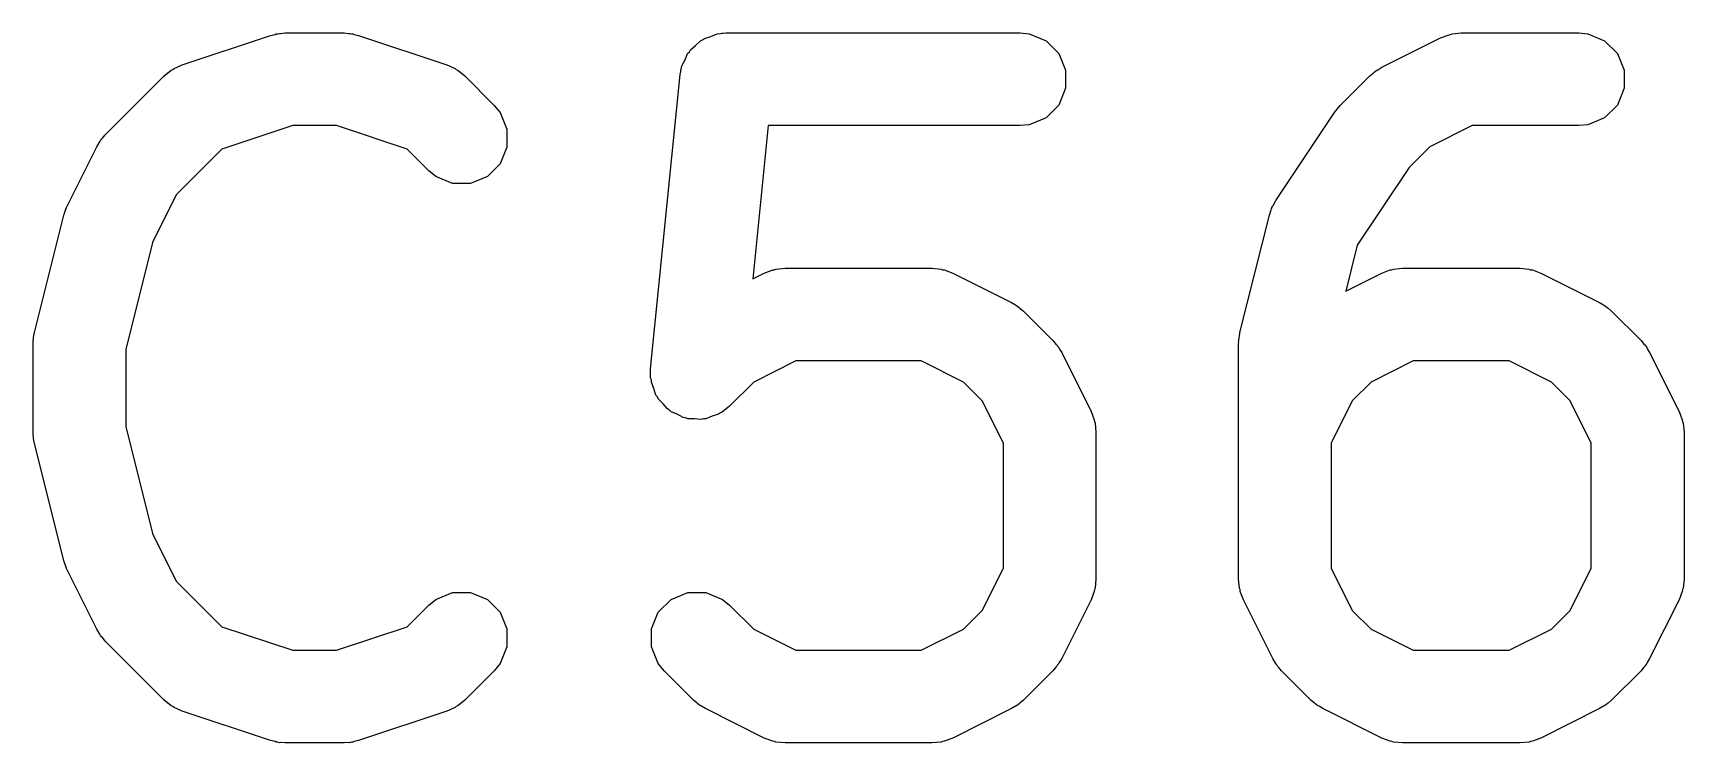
# Model space of a CAD drawing. Extents: x 2.05 to 8.87, y -5.84 to -2.88.
# Drawn here: x 5.1127 to 5.218, y -5.2177 to -5.1724 of the extents above; entities that cross this region are included whole.
import ezdxf

# ---------------------------------------------------------------- set-up
doc = ezdxf.new("R2010")
doc.units = 0
doc.header["$MEASUREMENT"] = 0
doc.layers.add('BLACK', color=7, linetype='CONTINUOUS')

msp = doc.modelspace()

# ---------------------------------------------------------------- linework, layer by layer
at = {"layer": 'BLACK', "linetype": 'CONTINUOUS'}
for p, q in [((5.12224, -5.17446), (5.12786, -5.17259)), ((5.12786, -5.17259), (5.12815, -5.17252)), ((5.12815, -5.17252), (5.12822, -5.17249)), ((5.12822, -5.17249), (5.12832, -5.17248)), ((5.12832, -5.17248), (5.12843, -5.17246)), ((5.12843, -5.17246), (5.1285, -5.17246)), ((5.1285, -5.17246), (5.1288, -5.17243)), ((5.1288, -5.17243), (5.13255, -5.17243)), ((5.13255, -5.17243), (5.13284, -5.17246)), ((5.13284, -5.17246), (5.13292, -5.17246)), ((5.13292, -5.17246), (5.13302, -5.17248)), ((5.13302, -5.17248), (5.13312, -5.17249)), ((5.13312, -5.17249), (5.13319, -5.17252)), ((5.13319, -5.17252), (5.13348, -5.17259)), ((5.13348, -5.17259), (5.1391, -5.17446)), ((5.15541, -5.17287), (5.15553, -5.17278)), ((5.15553, -5.17278), (5.15594, -5.17266)), ((5.15594, -5.17266), (5.15634, -5.17249)), ((5.15634, -5.17249), (5.15656, -5.17247)), ((5.15656, -5.17247), (5.15663, -5.17245)), ((5.15663, -5.17245), (5.1567, -5.17245)), ((5.1567, -5.17245), (5.15692, -5.17243)), ((5.15692, -5.17243), (5.17567, -5.17243)), ((5.17567, -5.17243), (5.17624, -5.17249)), ((5.17624, -5.17249), (5.17731, -5.17293)), ((5.19872, -5.17462), (5.20247, -5.17275)), ((5.20247, -5.17275), (5.20301, -5.17254)), ((5.20301, -5.17254), (5.20311, -5.17253)), ((5.20311, -5.17253), (5.20321, -5.17249)), ((5.20321, -5.17249), (5.20379, -5.17243)), ((5.20379, -5.17243), (5.21129, -5.17243)), ((5.21129, -5.17243), (5.21186, -5.17249)), ((5.21186, -5.17249), (5.21293, -5.17293)), ((5.1543, -5.17414), (5.15446, -5.17375)), ((5.15446, -5.17375), (5.15457, -5.17364)), ((5.15457, -5.17364), (5.15464, -5.17351)), ((5.15464, -5.17351), (5.15497, -5.17324)), ((5.15497, -5.17324), (5.15528, -5.17293)), ((5.15528, -5.17293), (5.15541, -5.17287)), ((5.17731, -5.17293), (5.17812, -5.17375)), ((5.17812, -5.17375), (5.17856, -5.17481)), ((5.21293, -5.17293), (5.21374, -5.17375)), ((5.21374, -5.17375), (5.21418, -5.17481)), ((5.12108, -5.17517), (5.12153, -5.17481)), ((5.12153, -5.17481), (5.12163, -5.17477)), ((5.12163, -5.17477), (5.12171, -5.1747)), ((5.12171, -5.1747), (5.12224, -5.17446)), ((5.1391, -5.17446), (5.13963, -5.1747)), ((5.13963, -5.1747), (5.13971, -5.17477)), ((5.13971, -5.17477), (5.13981, -5.17481)), ((5.13981, -5.17481), (5.14026, -5.17517)), ((5.15398, -5.17509), (5.15402, -5.17488)), ((5.15402, -5.17481), (5.15405, -5.17474)), ((5.15402, -5.17488), (5.15402, -5.17481)), ((5.15405, -5.17474), (5.15409, -5.17453)), ((5.15409, -5.17453), (5.1543, -5.17414)), ((5.17856, -5.17481), (5.17856, -5.17596)), ((5.19818, -5.17499), (5.19823, -5.17493)), ((5.19823, -5.17493), (5.19832, -5.17487)), ((5.19832, -5.17487), (5.1984, -5.17481)), ((5.1984, -5.17481), (5.19847, -5.17478)), ((5.19847, -5.17478), (5.19872, -5.17462)), ((5.21418, -5.17481), (5.21418, -5.17596)), ((5.11733, -5.17892), (5.12108, -5.17517)), ((5.14026, -5.17517), (5.14213, -5.17705)), ((5.1521, -5.19384), (5.15398, -5.17509)), ((5.17856, -5.17596), (5.17812, -5.17703)), ((5.19607, -5.17705), (5.19795, -5.17517)), ((5.19795, -5.17517), (5.19818, -5.17499)), ((5.21418, -5.17596), (5.21374, -5.17703)), ((5.14213, -5.17705), (5.1425, -5.1775)), ((5.17812, -5.17703), (5.17731, -5.17784)), ((5.19588, -5.17728), (5.19607, -5.17705)), ((5.19607, -5.17705), (5.19607, -5.17705)), ((5.19607, -5.17705), (5.19607, -5.17705)), ((5.21374, -5.17703), (5.21293, -5.17784)), ((5.1425, -5.1775), (5.14294, -5.17856)), ((5.17731, -5.17784), (5.17624, -5.17828)), ((5.19196, -5.18312), (5.19571, -5.1775)), ((5.19571, -5.1775), (5.19588, -5.17728)), ((5.19571, -5.1775), (5.19571, -5.1775)), ((5.19571, -5.1775), (5.19571, -5.1775)), ((5.21293, -5.17784), (5.21186, -5.17828)), ((5.11709, -5.1792), (5.11715, -5.17915)), ((5.11715, -5.17915), (5.11733, -5.17892)), ((5.12928, -5.17834), (5.12477, -5.17984)), ((5.13207, -5.17834), (5.12928, -5.17834)), ((5.13658, -5.17984), (5.13207, -5.17834)), ((5.14294, -5.17856), (5.14294, -5.17971)), ((5.15959, -5.17834), (5.15861, -5.18811)), ((5.17567, -5.17834), (5.15959, -5.17834)), ((5.17624, -5.17828), (5.17567, -5.17834)), ((5.20448, -5.17834), (5.20179, -5.17969)), ((5.21129, -5.17834), (5.20448, -5.17834)), ((5.21186, -5.17828), (5.21129, -5.17834)), ((5.11491, -5.18344), (5.11678, -5.17969)), ((5.11678, -5.17969), (5.11694, -5.17944)), ((5.11694, -5.17944), (5.11697, -5.17937)), ((5.11697, -5.17937), (5.11703, -5.17929)), ((5.11703, -5.17929), (5.11709, -5.1792)), ((5.12477, -5.17984), (5.12185, -5.18276)), ((5.13796, -5.18122), (5.13658, -5.17984)), ((5.14294, -5.17971), (5.1425, -5.18078)), ((5.20179, -5.17969), (5.20046, -5.18102)), ((5.1384, -5.18159), (5.13796, -5.18122)), ((5.1425, -5.18078), (5.14169, -5.18159)), ((5.20046, -5.18102), (5.19715, -5.18597)), ((5.13947, -5.18203), (5.1384, -5.18159)), ((5.14062, -5.18203), (5.13947, -5.18203)), ((5.14169, -5.18159), (5.14062, -5.18203)), ((5.12185, -5.18276), (5.12033, -5.18579)), ((5.19179, -5.18344), (5.19196, -5.18312)), ((5.11281, -5.19154), (5.11468, -5.18404)), ((5.11468, -5.18404), (5.1147, -5.184)), ((5.1147, -5.18398), (5.11479, -5.18374)), ((5.1147, -5.184), (5.1147, -5.18398)), ((5.11479, -5.18374), (5.11488, -5.1835)), ((5.11488, -5.1835), (5.11489, -5.18348)), ((5.11489, -5.18348), (5.11491, -5.18344)), ((5.18967, -5.19154), (5.19155, -5.18404)), ((5.19155, -5.18404), (5.19167, -5.1837)), ((5.19167, -5.1837), (5.19168, -5.18363)), ((5.19168, -5.18363), (5.19172, -5.18357)), ((5.19172, -5.18357), (5.19174, -5.1835)), ((5.19174, -5.1835), (5.19179, -5.18344)), ((5.12033, -5.18579), (5.11863, -5.19262)), ((5.19715, -5.18597), (5.19642, -5.18889)), ((5.15935, -5.18774), (5.15989, -5.18754)), ((5.15989, -5.18754), (5.15999, -5.18753)), ((5.15999, -5.18753), (5.16009, -5.18749)), ((5.16009, -5.18749), (5.16067, -5.18743)), ((5.16067, -5.18743), (5.17004, -5.18743)), ((5.17004, -5.18743), (5.17062, -5.18749)), ((5.17062, -5.18749), (5.17072, -5.18753)), ((5.17072, -5.18753), (5.17082, -5.18754)), ((5.17082, -5.18754), (5.17136, -5.18774)), ((5.19872, -5.18774), (5.19926, -5.18754)), ((5.19926, -5.18754), (5.19936, -5.18753)), ((5.19936, -5.18753), (5.19946, -5.18749)), ((5.19946, -5.18749), (5.20004, -5.18743)), ((5.20004, -5.18743), (5.20754, -5.18743)), ((5.20754, -5.18743), (5.20811, -5.18749)), ((5.20811, -5.18749), (5.20821, -5.18753)), ((5.20821, -5.18753), (5.20832, -5.18754)), ((5.20832, -5.18754), (5.20886, -5.18774)), ((5.15861, -5.18811), (5.15935, -5.18774)), ((5.17136, -5.18774), (5.17511, -5.18962)), ((5.19642, -5.18889), (5.19872, -5.18774)), ((5.20886, -5.18774), (5.21261, -5.18962)), ((5.17511, -5.18962), (5.17536, -5.18977)), ((5.21261, -5.18962), (5.21285, -5.18977)), ((5.17536, -5.18977), (5.17543, -5.1898)), ((5.17543, -5.1898), (5.17551, -5.18987)), ((5.17551, -5.18987), (5.1756, -5.18993)), ((5.1756, -5.18993), (5.17565, -5.18999)), ((5.17565, -5.18999), (5.17588, -5.19017)), ((5.17588, -5.19017), (5.17775, -5.19205)), ((5.21285, -5.18977), (5.21293, -5.1898)), ((5.21293, -5.1898), (5.21301, -5.18987)), ((5.21301, -5.18987), (5.2131, -5.18993)), ((5.2131, -5.18993), (5.21315, -5.18999)), ((5.21315, -5.18999), (5.21337, -5.19017)), ((5.21337, -5.19017), (5.21525, -5.19205)), ((5.11276, -5.1919), (5.11278, -5.19168)), ((5.11278, -5.19168), (5.11279, -5.19164)), ((5.11279, -5.19164), (5.11281, -5.19154)), ((5.18962, -5.1919), (5.18964, -5.19168)), ((5.18964, -5.19168), (5.18966, -5.19164)), ((5.18966, -5.19164), (5.18967, -5.19154)), ((5.11272, -5.19212), (5.11276, -5.1919)), ((5.11273, -5.19216), (5.11272, -5.19212)), ((5.11272, -5.19226), (5.11273, -5.19216)), ((5.11272, -5.19788), (5.11272, -5.19226)), ((5.11863, -5.19262), (5.11863, -5.19752)), ((5.17775, -5.19205), (5.17794, -5.19227)), ((5.17794, -5.19227), (5.178, -5.19232)), ((5.178, -5.19232), (5.17805, -5.19241)), ((5.17805, -5.19241), (5.17812, -5.19249)), ((5.17812, -5.19249), (5.17815, -5.19257)), ((5.17815, -5.19257), (5.17831, -5.19281)), ((5.17831, -5.19281), (5.18018, -5.19656)), ((5.18959, -5.19212), (5.18962, -5.1919)), ((5.1896, -5.19216), (5.18959, -5.19212)), ((5.18959, -5.19226), (5.1896, -5.19216)), ((5.18959, -5.20726), (5.18959, -5.19226)), ((5.21525, -5.19205), (5.21543, -5.19227)), ((5.21543, -5.19227), (5.21549, -5.19232)), ((5.21549, -5.19232), (5.21555, -5.19241)), ((5.21555, -5.19241), (5.21562, -5.19249)), ((5.21562, -5.19249), (5.21565, -5.19257)), ((5.21565, -5.19257), (5.2158, -5.19281)), ((5.2158, -5.19281), (5.21768, -5.19656)), ((5.1521, -5.19442), (5.1521, -5.19384)), ((5.16136, -5.19334), (5.15867, -5.19469)), ((5.16934, -5.19334), (5.16136, -5.19334)), ((5.17204, -5.19469), (5.16934, -5.19334)), ((5.20073, -5.19334), (5.19804, -5.19469)), ((5.20684, -5.19334), (5.20073, -5.19334)), ((5.20954, -5.19469), (5.20684, -5.19334)), ((5.15215, -5.19456), (5.1521, -5.19442)), ((5.15215, -5.19471), (5.15215, -5.19456)), ((5.15231, -5.19511), (5.15215, -5.19471)), ((5.15867, -5.19469), (5.15713, -5.19622)), ((5.17324, -5.19588), (5.17204, -5.19469)), ((5.19804, -5.19469), (5.19684, -5.19588)), ((5.21073, -5.19588), (5.20954, -5.19469)), ((5.15244, -5.19552), (5.15231, -5.19511)), ((5.15253, -5.19564), (5.15244, -5.19552)), ((5.15259, -5.19577), (5.15253, -5.19564)), ((5.15289, -5.19608), (5.15259, -5.19577)), ((5.17459, -5.19858), (5.17324, -5.19588)), ((5.19684, -5.19588), (5.19549, -5.19858)), ((5.21208, -5.19858), (5.21073, -5.19588)), ((5.15317, -5.19641), (5.15289, -5.19608)), ((5.1533, -5.19648), (5.15317, -5.19641)), ((5.1534, -5.19659), (5.1533, -5.19648)), ((5.1538, -5.19675), (5.1534, -5.19659)), ((5.15418, -5.19696), (5.1538, -5.19675)), ((5.15433, -5.19697), (5.15418, -5.19696)), ((5.15447, -5.19703), (5.15433, -5.19697)), ((5.1549, -5.19703), (5.15447, -5.19703)), ((5.15533, -5.19707), (5.1549, -5.19703)), ((5.15547, -5.19703), (5.15533, -5.19707)), ((5.15562, -5.19703), (5.15547, -5.19703)), ((5.15602, -5.19687), (5.15562, -5.19703)), ((5.15643, -5.19674), (5.15602, -5.19687)), ((5.15655, -5.19665), (5.15643, -5.19674)), ((5.15668, -5.19659), (5.15655, -5.19665)), ((5.15713, -5.19622), (5.15668, -5.19659)), ((5.18018, -5.19656), (5.18039, -5.1971)), ((5.21768, -5.19656), (5.21788, -5.1971)), ((5.11273, -5.19798), (5.11272, -5.19788)), ((5.11272, -5.19803), (5.11273, -5.19798)), ((5.11276, -5.19824), (5.11272, -5.19803)), ((5.11863, -5.19752), (5.12033, -5.20435)), ((5.18039, -5.1971), (5.1804, -5.19721)), ((5.1804, -5.19721), (5.18044, -5.19731)), ((5.18044, -5.19731), (5.18049, -5.19788)), ((5.18049, -5.19788), (5.18049, -5.20726)), ((5.21788, -5.1971), (5.21789, -5.19721)), ((5.21789, -5.19721), (5.21793, -5.19731)), ((5.21793, -5.19731), (5.21799, -5.19788)), ((5.21799, -5.19788), (5.21799, -5.20726)), ((5.11278, -5.19846), (5.11276, -5.19824)), ((5.11279, -5.1985), (5.11278, -5.19846)), ((5.11281, -5.1986), (5.11279, -5.1985)), ((5.11468, -5.2061), (5.11281, -5.1986)), ((5.17459, -5.20656), (5.17459, -5.19858)), ((5.19549, -5.19858), (5.19549, -5.20656)), ((5.21208, -5.20656), (5.21208, -5.19858)), ((5.12033, -5.20435), (5.12185, -5.20738)), ((5.1147, -5.20614), (5.11468, -5.2061)), ((5.1147, -5.20616), (5.1147, -5.20614)), ((5.11479, -5.2064), (5.1147, -5.20616)), ((5.11488, -5.20664), (5.11479, -5.2064)), ((5.11489, -5.20666), (5.11488, -5.20664)), ((5.11491, -5.2067), (5.11489, -5.20666)), ((5.11678, -5.21045), (5.11491, -5.2067)), ((5.12185, -5.20738), (5.12477, -5.2103)), ((5.17324, -5.20926), (5.17459, -5.20656)), ((5.18049, -5.20726), (5.18044, -5.20783)), ((5.18964, -5.20783), (5.18959, -5.20726)), ((5.19549, -5.20656), (5.19684, -5.20926)), ((5.21073, -5.20926), (5.21208, -5.20656)), ((5.21799, -5.20726), (5.21793, -5.20783)), ((5.13796, -5.20892), (5.1384, -5.20855)), ((5.1384, -5.20855), (5.13947, -5.20811)), ((5.13947, -5.20811), (5.14062, -5.20811)), ((5.14062, -5.20811), (5.14169, -5.20855)), ((5.14169, -5.20855), (5.1425, -5.20937)), ((5.15259, -5.20937), (5.1534, -5.20855)), ((5.1534, -5.20855), (5.15447, -5.20811)), ((5.15447, -5.20811), (5.15562, -5.20811)), ((5.15562, -5.20811), (5.15668, -5.20855)), ((5.15668, -5.20855), (5.15713, -5.20892)), ((5.18018, -5.20858), (5.17831, -5.21233)), ((5.18039, -5.20804), (5.18018, -5.20858)), ((5.1804, -5.20793), (5.18039, -5.20804)), ((5.18044, -5.20783), (5.1804, -5.20793)), ((5.18968, -5.20793), (5.18964, -5.20783)), ((5.18969, -5.20804), (5.18968, -5.20793)), ((5.1899, -5.20858), (5.18969, -5.20804)), ((5.19177, -5.21233), (5.1899, -5.20858)), ((5.21768, -5.20858), (5.2158, -5.21233)), ((5.21788, -5.20804), (5.21768, -5.20858)), ((5.21789, -5.20793), (5.21788, -5.20804)), ((5.21793, -5.20783), (5.21789, -5.20793)), ((5.13658, -5.2103), (5.13796, -5.20892)), ((5.1425, -5.20937), (5.14294, -5.21043)), ((5.15215, -5.21043), (5.15259, -5.20937)), ((5.15713, -5.20892), (5.15867, -5.21046)), ((5.17204, -5.21046), (5.17324, -5.20926)), ((5.19684, -5.20926), (5.19804, -5.21046)), ((5.20954, -5.21046), (5.21073, -5.20926)), ((5.11694, -5.2107), (5.11678, -5.21045)), ((5.11697, -5.21077), (5.11694, -5.2107)), ((5.12477, -5.2103), (5.12928, -5.2118)), ((5.13207, -5.2118), (5.13658, -5.2103)), ((5.14294, -5.21043), (5.14294, -5.21158)), ((5.15215, -5.21158), (5.15215, -5.21043)), ((5.15867, -5.21046), (5.16136, -5.2118)), ((5.16934, -5.2118), (5.17204, -5.21046)), ((5.19804, -5.21046), (5.20073, -5.2118)), ((5.20684, -5.2118), (5.20954, -5.21046)), ((5.11703, -5.21085), (5.11697, -5.21077)), ((5.11709, -5.21094), (5.11703, -5.21085)), ((5.11715, -5.21099), (5.11709, -5.21094)), ((5.11733, -5.21122), (5.11715, -5.21099)), ((5.12108, -5.21497), (5.11733, -5.21122)), ((5.12928, -5.2118), (5.13207, -5.2118)), ((5.14294, -5.21158), (5.1425, -5.21265)), ((5.15259, -5.21265), (5.15215, -5.21158)), ((5.16136, -5.2118), (5.16934, -5.2118)), ((5.20073, -5.2118), (5.20684, -5.2118)), ((5.1425, -5.21265), (5.14213, -5.2131)), ((5.15296, -5.2131), (5.15259, -5.21265)), ((5.17794, -5.21287), (5.17775, -5.2131)), ((5.178, -5.21282), (5.17794, -5.21287)), ((5.17805, -5.21273), (5.178, -5.21282)), ((5.17812, -5.21265), (5.17805, -5.21273)), ((5.17815, -5.21258), (5.17812, -5.21265)), ((5.17831, -5.21233), (5.17815, -5.21258)), ((5.19193, -5.21258), (5.19177, -5.21233)), ((5.19196, -5.21265), (5.19193, -5.21258)), ((5.19202, -5.21273), (5.19196, -5.21265)), ((5.19208, -5.21282), (5.19202, -5.21273)), ((5.19214, -5.21287), (5.19208, -5.21282)), ((5.19233, -5.2131), (5.19214, -5.21287)), ((5.21543, -5.21287), (5.21525, -5.2131)), ((5.21549, -5.21282), (5.21543, -5.21287)), ((5.21555, -5.21273), (5.21549, -5.21282)), ((5.21562, -5.21265), (5.21555, -5.21273)), ((5.21565, -5.21258), (5.21562, -5.21265)), ((5.2158, -5.21233), (5.21565, -5.21258)), ((5.14213, -5.2131), (5.14026, -5.21497)), ((5.15483, -5.21497), (5.15296, -5.2131)), ((5.17775, -5.2131), (5.17588, -5.21497)), ((5.1942, -5.21497), (5.19233, -5.2131)), ((5.21525, -5.2131), (5.21337, -5.21497)), ((5.12153, -5.21534), (5.12108, -5.21497)), ((5.14026, -5.21497), (5.13981, -5.21534)), ((5.15506, -5.21516), (5.15483, -5.21497)), ((5.17588, -5.21497), (5.17565, -5.21516)), ((5.19443, -5.21516), (5.1942, -5.21497)), ((5.21337, -5.21497), (5.21315, -5.21516)), ((5.12163, -5.21538), (5.12153, -5.21534)), ((5.12171, -5.21545), (5.12163, -5.21538)), ((5.12224, -5.21568), (5.12171, -5.21545)), ((5.12786, -5.21756), (5.12224, -5.21568)), ((5.1391, -5.21568), (5.13348, -5.21756)), ((5.13963, -5.21545), (5.1391, -5.21568)), ((5.13971, -5.21538), (5.13963, -5.21545)), ((5.13981, -5.21534), (5.13971, -5.21538)), ((5.15511, -5.21521), (5.15506, -5.21516)), ((5.1552, -5.21527), (5.15511, -5.21521)), ((5.15528, -5.21534), (5.1552, -5.21527)), ((5.15535, -5.21537), (5.15528, -5.21534)), ((5.1556, -5.21552), (5.15535, -5.21537)), ((5.15935, -5.2174), (5.1556, -5.21552)), ((5.17511, -5.21552), (5.17136, -5.2174)), ((5.17536, -5.21537), (5.17511, -5.21552)), ((5.17543, -5.21534), (5.17536, -5.21537)), ((5.17551, -5.21527), (5.17543, -5.21534)), ((5.1756, -5.21521), (5.17551, -5.21527)), ((5.17565, -5.21516), (5.1756, -5.21521)), ((5.19448, -5.21521), (5.19443, -5.21516)), ((5.19457, -5.21527), (5.19448, -5.21521)), ((5.19465, -5.21534), (5.19457, -5.21527)), ((5.19472, -5.21537), (5.19465, -5.21534)), ((5.19497, -5.21552), (5.19472, -5.21537)), ((5.19872, -5.2174), (5.19497, -5.21552)), ((5.21261, -5.21552), (5.20886, -5.2174)), ((5.21285, -5.21537), (5.21261, -5.21552)), ((5.21293, -5.21534), (5.21285, -5.21537)), ((5.21301, -5.21527), (5.21293, -5.21534)), ((5.2131, -5.21521), (5.21301, -5.21527)), ((5.21315, -5.21516), (5.2131, -5.21521)), ((5.12815, -5.21762), (5.12786, -5.21756)), ((5.12822, -5.21765), (5.12815, -5.21762)), ((5.12832, -5.21766), (5.12822, -5.21765)), ((5.12843, -5.21769), (5.12832, -5.21766)), ((5.1285, -5.21768), (5.12843, -5.21769)), ((5.1288, -5.21771), (5.1285, -5.21768)), ((5.13255, -5.21771), (5.1288, -5.21771)), ((5.13284, -5.21768), (5.13255, -5.21771)), ((5.13292, -5.21769), (5.13284, -5.21768)), ((5.13302, -5.21766), (5.13292, -5.21769)), ((5.13312, -5.21765), (5.13302, -5.21766)), ((5.13319, -5.21762), (5.13312, -5.21765)), ((5.13348, -5.21756), (5.13319, -5.21762)), ((5.15989, -5.2176), (5.15935, -5.2174)), ((5.15999, -5.21761), (5.15989, -5.2176)), ((5.16009, -5.21765), (5.15999, -5.21761)), ((5.16067, -5.21771), (5.16009, -5.21765)), ((5.17004, -5.21771), (5.16067, -5.21771)), ((5.17062, -5.21765), (5.17004, -5.21771)), ((5.17072, -5.21761), (5.17062, -5.21765)), ((5.17082, -5.2176), (5.17072, -5.21761)), ((5.17136, -5.2174), (5.17082, -5.2176)), ((5.19926, -5.2176), (5.19872, -5.2174)), ((5.19936, -5.21761), (5.19926, -5.2176)), ((5.19946, -5.21765), (5.19936, -5.21761)), ((5.20004, -5.21771), (5.19946, -5.21765)), ((5.20754, -5.21771), (5.20004, -5.21771)), ((5.20811, -5.21765), (5.20754, -5.21771)), ((5.20821, -5.21761), (5.20811, -5.21765)), ((5.20832, -5.2176), (5.20821, -5.21761)), ((5.20886, -5.2174), (5.20832, -5.2176))]:
    msp.add_line(p, q, dxfattribs=at)

doc.saveas('drawing.dxf')
